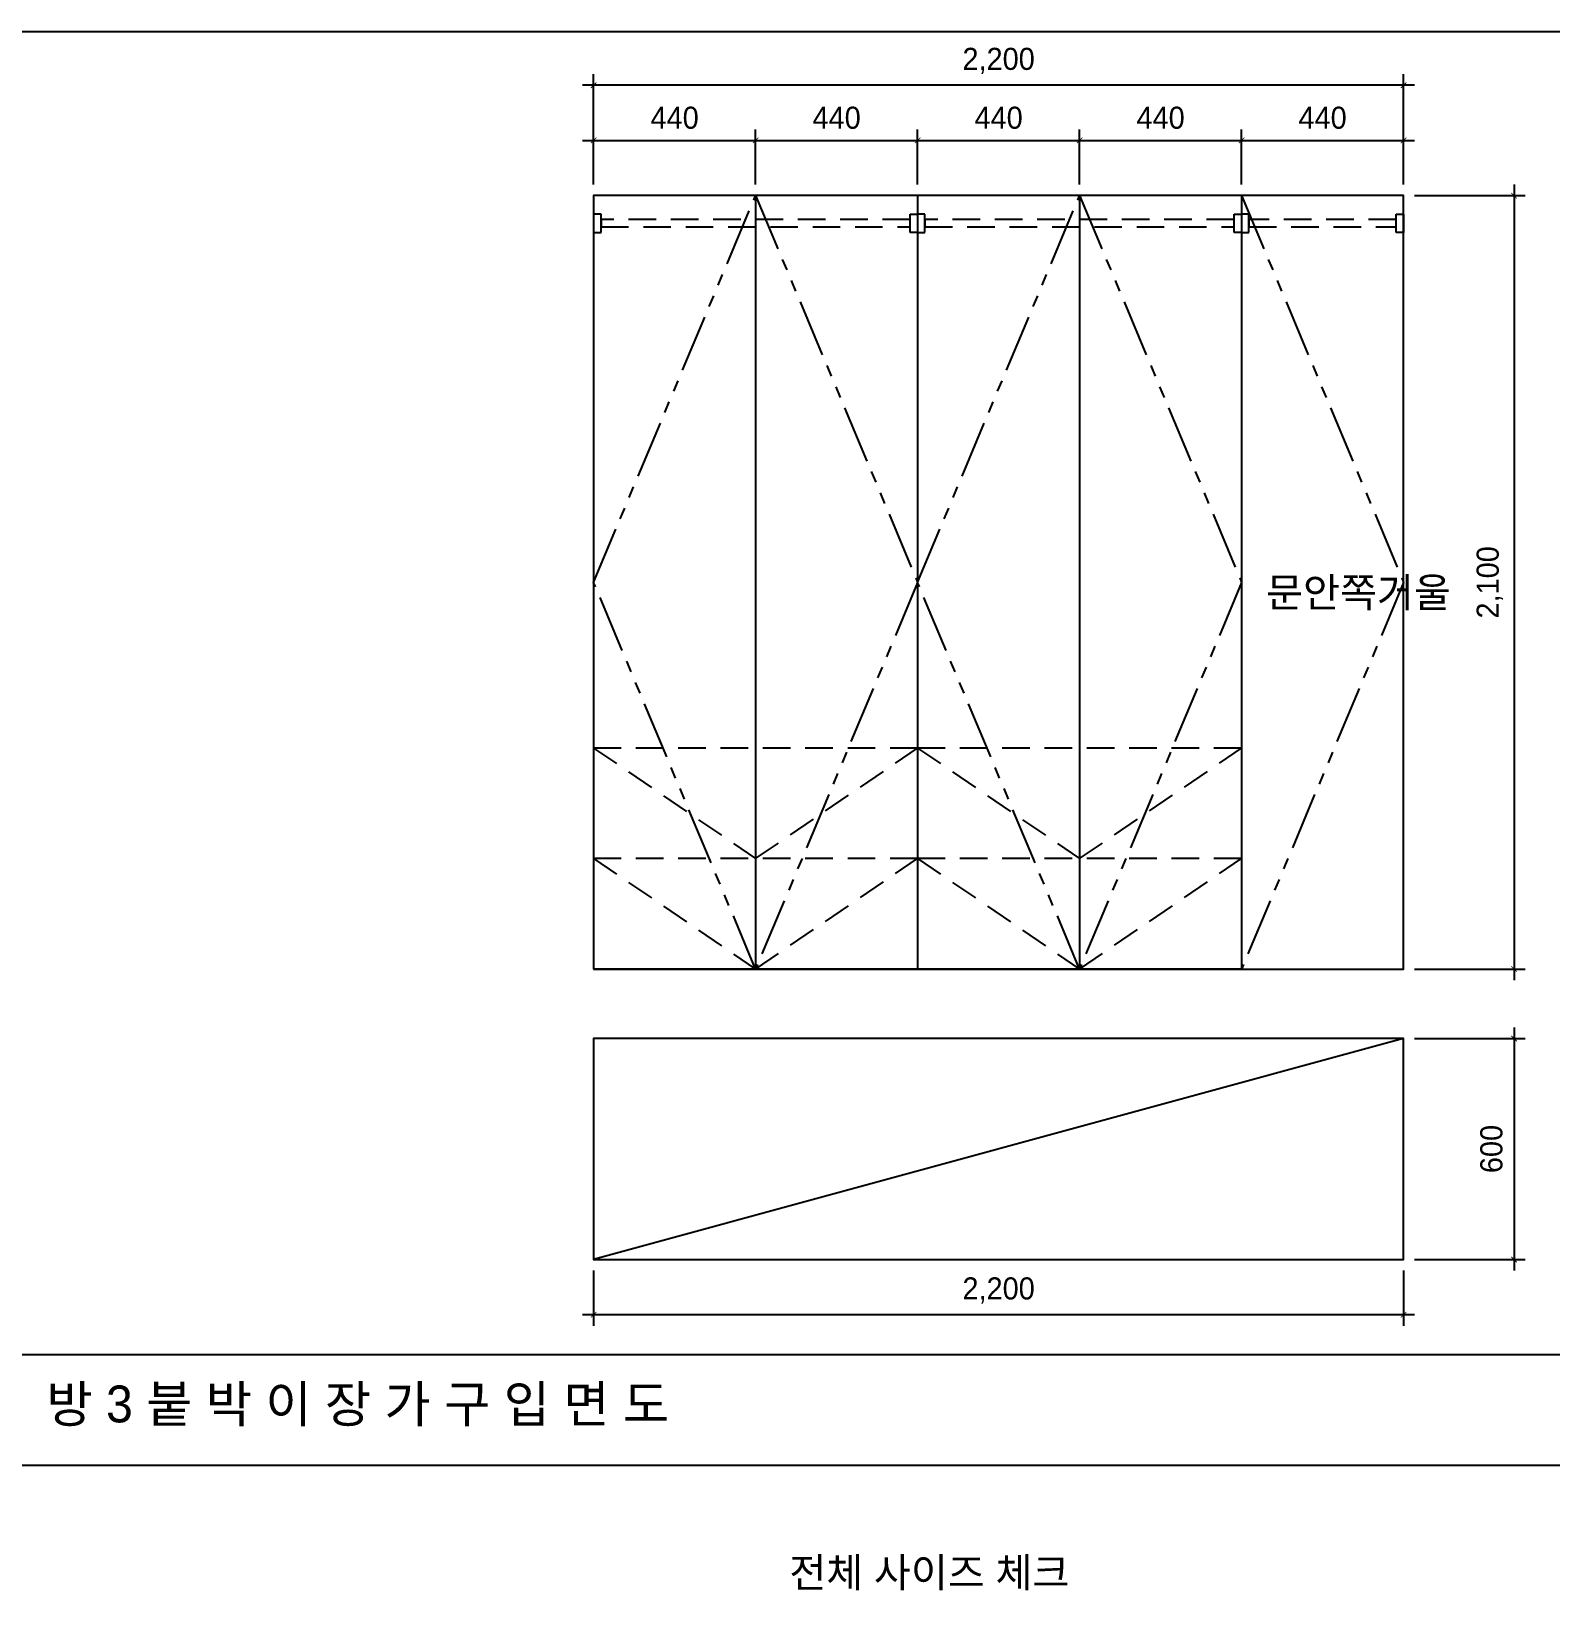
# Model space of a CAD drawing. Header units: inches. Extents: x 4138 to 127072, y -26315 to 43858.
# Drawn here: x 113344 to 117469, y 18642 to 22924 of the extents above; entities that cross this region are included whole.
import ezdxf
from ezdxf.enums import TextEntityAlignment as Align

# ---------------------------------------------------------------- set-up
doc = ezdxf.new("R2010")
doc.units = ezdxf.units.IN
doc.header["$LTSCALE"] = 50
doc.header["$MEASUREMENT"] = 0
doc.linetypes.add('HID', pattern=[2.3, 1.5, -0.8])
doc.linetypes.add('PHANTOM2', pattern=[1.25, 0.625, -0.125, 0.125, -0.125, 0.125, -0.125])
for name, color, linetype in [('0-ELC TEXT', 7, 'Continuous'), ('0-SHEET', 7, 'Continuous'), ('04_FUR', 6, 'Continuous'), ('06-FUR', 6, 'Continuous'), ('06-LIGHT', 4, 'Continuous'), ('07-DIM WAL', 5, 'Continuous'), ('F-SYM', 7, 'Continuous'), ('FORM(YOURNAME)-11', 1, 'Continuous')]:
    doc.layers.add(name, color=color, linetype=linetype)
doc.styles.add('HY 울릉도 L', font='')
doc.styles.add('YOURNAME', font='HY울릉도M.TTF')
doc.styles.add('코레일둥고', font='Korail_Round_Gothic_Medium.ttf')
doc.styles.get('HY 울릉도 L').set_extended_font_data('HY울릉도L')
doc.dimstyles.new('30', dxfattribs={"dimscale": 30, "dimtxt": 2, "dimasz": 1, "dimexe": 1, "dimexo": 1, "dimgap": 1, "dimtad": 1, "dimdec": 0, "dimrnd": 0.05, "dimdsep": 46, "dimlunit": 6, "dimtxsty": 'HY 울릉도 L', "dimblk": 'ARCHTICK', "dimcen": 2.5, "dimdle": 1, "dimclrd": 133, "dimclre": 133, "dimclrt": 30, "dimadec": 0, "dimazin": 0, "dimtfac": 1, "dimtdec": 0, "dimtix": 1, "dimtmove": 2, "dimatfit": 3, "dimldrblk": 'ARCHTICK', "dimfxl": 1, "dimlwd": -1, "dimlwe": -1, "dimarcsym": 0})

# ---------------------------------------------------------------- blocks, each defined once
blk = doc.blocks.new('FORM-PLAN')
at = {"layer": 'Defpoints', "color": 158}
blk.add_lwpolyline([(-69444, 53115), (-64, 53115), (-64, 1215), (-69444, 1215)], close=True, dxfattribs=at)
at = {"layer": 'FORM(YOURNAME)-11', "color": 3, "style": 'YOURNAME'}
for tag, height, p in [('1', 450, (9905, 18188)), ('2', 450, (9905, 17544)), ('3', 450, (9905, 16257)), ('4', 450, (9905, 14326)), ('5', 515, (9905, 12009)), ('6', 515, (9905, 9757)), ('7', 515, (9905, 7504)), ('8', 515, (9905, 5252)), ('9', 515, (9905, 2999)), ('10', 515, (5655, 811)), ('11', 515, (9905, 747)), ('12', 515, (5655, -1441)), ('13', 515, (9905, -1441))]:
    blk.add_attdef(tag, text='', height=height, dxfattribs=at).set_placement(p, align=Align.MIDDLE_RIGHT)
blk = doc.blocks.new('_ARCHTICK')
at = {"color": 0, "linetype": 'ByBlock', "const_width": 0.075}
blk.add_lwpolyline([(-0.25, -0.25), (0.25, 0.25)], dxfattribs=at)
blk = doc.blocks.new('*D409')
at = {"layer": '07-DIM WAL', "color": 133, "transparency": 16777216}
for p, q in [((114870.4, 22508.3), (114870.4, 22658.3)), ((115310.4, 22508.3), (115310.4, 22658.3)), ((114840.4, 22628.3), (115340.4, 22628.3))]:
    blk.add_line(p, q, dxfattribs=at)
at = {"layer": 'Defpoints', "color": 0, "transparency": 16777216}
for p in [(115310.4, 22628.3), (114870.4, 22478.3), (115310.4, 22478.3)]:
    blk.add_point(p, dxfattribs=at)
at = {"layer": '07-DIM WAL', "color": 133, "transparency": 16777216, "xscale": 30, "yscale": 30, "zscale": 30, "rotation": 180}
blk.add_blockref('_ARCHTICK', (114870.4, 22628.3), dxfattribs=at)
at = {"layer": '07-DIM WAL', "color": 133, "transparency": 16777216, "xscale": 30, "yscale": 30, "zscale": 30}
blk.add_blockref('_ARCHTICK', (115310.4, 22628.3), dxfattribs=at)
at = {"layer": '07-DIM WAL', "color": 30, "transparency": 16777216, "insert": (115090.4, 22689.5), "char_height": 60, "attachment_point": 5, "style": 'HY 울릉도 L'}
blk.add_mtext('440', dxfattribs=at)
blk = doc.blocks.new('*D410')
at = {"layer": '07-DIM WAL', "color": 133, "transparency": 16777216}
for p, q in [((115310.4, 22508.3), (115310.4, 22658.3)), ((115750.4, 22508.3), (115750.4, 22658.3)), ((115280.4, 22628.3), (115780.4, 22628.3))]:
    blk.add_line(p, q, dxfattribs=at)
at = {"layer": 'Defpoints', "color": 0, "transparency": 16777216}
for p in [(115750.4, 22628.3), (115310.4, 22478.3), (115750.4, 22478.3)]:
    blk.add_point(p, dxfattribs=at)
at = {"layer": '07-DIM WAL', "color": 133, "transparency": 16777216, "xscale": 30, "yscale": 30, "zscale": 30, "rotation": 180}
blk.add_blockref('_ARCHTICK', (115310.4, 22628.3), dxfattribs=at)
at = {"layer": '07-DIM WAL', "color": 133, "transparency": 16777216, "xscale": 30, "yscale": 30, "zscale": 30}
blk.add_blockref('_ARCHTICK', (115750.4, 22628.3), dxfattribs=at)
at = {"layer": '07-DIM WAL', "color": 30, "transparency": 16777216, "insert": (115530.4, 22689.5), "char_height": 60, "attachment_point": 5, "style": 'HY 울릉도 L'}
blk.add_mtext('440', dxfattribs=at)
blk = doc.blocks.new('*D411')
at = {"layer": '07-DIM WAL', "color": 133, "transparency": 16777216}
for p, q in [((115750.4, 22508.3), (115750.4, 22658.3)), ((116190.4, 22508.3), (116190.4, 22658.3)), ((115720.4, 22628.3), (116220.4, 22628.3))]:
    blk.add_line(p, q, dxfattribs=at)
at = {"layer": 'Defpoints', "color": 0, "transparency": 16777216}
for p in [(116190.4, 22628.3), (115750.4, 22478.3), (116190.4, 22478.3)]:
    blk.add_point(p, dxfattribs=at)
at = {"layer": '07-DIM WAL', "color": 133, "transparency": 16777216, "xscale": 30, "yscale": 30, "zscale": 30, "rotation": 180}
blk.add_blockref('_ARCHTICK', (115750.4, 22628.3), dxfattribs=at)
at = {"layer": '07-DIM WAL', "color": 133, "transparency": 16777216, "xscale": 30, "yscale": 30, "zscale": 30}
blk.add_blockref('_ARCHTICK', (116190.4, 22628.3), dxfattribs=at)
at = {"layer": '07-DIM WAL', "color": 30, "transparency": 16777216, "insert": (115970.4, 22689.5), "char_height": 60, "attachment_point": 5, "style": 'HY 울릉도 L'}
blk.add_mtext('440', dxfattribs=at)
blk = doc.blocks.new('*D412')
at = {"layer": '07-DIM WAL', "color": 133, "transparency": 16777216}
for p, q in [((116190.4, 22508.3), (116190.4, 22658.3)), ((116630.4, 22508.3), (116630.4, 22658.3)), ((116160.4, 22628.3), (116660.4, 22628.3))]:
    blk.add_line(p, q, dxfattribs=at)
at = {"layer": 'Defpoints', "color": 0, "transparency": 16777216}
for p in [(116630.4, 22628.3), (116190.4, 22478.3), (116630.4, 22478.3)]:
    blk.add_point(p, dxfattribs=at)
at = {"layer": '07-DIM WAL', "color": 133, "transparency": 16777216, "xscale": 30, "yscale": 30, "zscale": 30, "rotation": 180}
blk.add_blockref('_ARCHTICK', (116190.4, 22628.3), dxfattribs=at)
at = {"layer": '07-DIM WAL', "color": 133, "transparency": 16777216, "xscale": 30, "yscale": 30, "zscale": 30}
blk.add_blockref('_ARCHTICK', (116630.4, 22628.3), dxfattribs=at)
at = {"layer": '07-DIM WAL', "color": 30, "transparency": 16777216, "insert": (116410.4, 22689.5), "char_height": 60, "attachment_point": 5, "style": 'HY 울릉도 L'}
blk.add_mtext('440', dxfattribs=at)
blk = doc.blocks.new('*D413')
at = {"layer": '07-DIM WAL', "color": 133, "transparency": 16777216}
for p, q in [((116630.4, 22508.3), (116630.4, 22658.3)), ((117070.4, 22508.3), (117070.4, 22658.3)), ((116600.4, 22628.3), (117100.4, 22628.3))]:
    blk.add_line(p, q, dxfattribs=at)
at = {"layer": 'Defpoints', "color": 0, "transparency": 16777216}
for p in [(117070.4, 22628.3), (116630.4, 22478.3), (117070.4, 22478.3)]:
    blk.add_point(p, dxfattribs=at)
at = {"layer": '07-DIM WAL', "color": 133, "transparency": 16777216, "xscale": 30, "yscale": 30, "zscale": 30, "rotation": 180}
blk.add_blockref('_ARCHTICK', (116630.4, 22628.3), dxfattribs=at)
at = {"layer": '07-DIM WAL', "color": 133, "transparency": 16777216, "xscale": 30, "yscale": 30, "zscale": 30}
blk.add_blockref('_ARCHTICK', (117070.4, 22628.3), dxfattribs=at)
at = {"layer": '07-DIM WAL', "color": 30, "transparency": 16777216, "insert": (116850.4, 22689.5), "char_height": 60, "attachment_point": 5, "style": 'HY 울릉도 L'}
blk.add_mtext('440', dxfattribs=at)
blk = doc.blocks.new('*D414')
at = {"layer": '07-DIM WAL', "color": 133, "transparency": 16777216}
for p, q in [((114870.4, 22508.3), (114870.4, 22808.3)), ((117070.4, 22508.3), (117070.4, 22808.3)), ((117100.4, 22778.3), (114840.4, 22778.3))]:
    blk.add_line(p, q, dxfattribs=at)
at = {"layer": 'Defpoints', "color": 0, "transparency": 16777216}
for p in [(114870.4, 22778.3), (114870.4, 22478.3), (117070.4, 22478.3)]:
    blk.add_point(p, dxfattribs=at)
at = {"layer": '07-DIM WAL', "color": 133, "transparency": 16777216, "xscale": 30, "yscale": 30, "zscale": 30, "rotation": 180}
blk.add_blockref('_ARCHTICK', (114870.4, 22778.3), dxfattribs=at)
at = {"layer": '07-DIM WAL', "color": 133, "transparency": 16777216, "xscale": 30, "yscale": 30, "zscale": 30}
blk.add_blockref('_ARCHTICK', (117070.4, 22778.3), dxfattribs=at)
at = {"layer": '07-DIM WAL', "color": 30, "transparency": 16777216, "insert": (115970.4, 22844.2), "char_height": 60, "attachment_point": 5, "style": 'HY 울릉도 L'}
blk.add_mtext('2,200', dxfattribs=at)
blk = doc.blocks.new('*D415')
at = {"layer": '07-DIM WAL', "color": 133, "transparency": 16777216}
for p, q in [((117370.4, 22508.3), (117370.4, 20348.3)), ((117100.4, 22478.3), (117400.4, 22478.3)), ((117100.4, 20378.3), (117400.4, 20378.3))]:
    blk.add_line(p, q, dxfattribs=at)
at = {"layer": 'Defpoints', "color": 0, "transparency": 16777216}
for p in [(117070.4, 22478.3), (117070.4, 20378.3), (117370.4, 20378.3)]:
    blk.add_point(p, dxfattribs=at)
at = {"layer": '07-DIM WAL', "color": 133, "transparency": 16777216, "xscale": 30, "yscale": 30, "zscale": 30}
for p, rotation in [((117370.4, 22478.3), 90), ((117370.4, 20378.3), 270)]:
    blk.add_blockref('_ARCHTICK', p, dxfattribs=dict(at, rotation=rotation))
at = {"layer": '07-DIM WAL', "color": 30, "transparency": 16777216, "insert": (117304.4, 21428.3), "char_height": 60, "attachment_point": 5, "rotation": 90, "style": 'HY 울릉도 L'}
blk.add_mtext('2,100', dxfattribs=at)
blk = doc.blocks.new('*D416')
at = {"layer": '07-DIM WAL', "color": 133, "transparency": 16777216}
for p, q in [((117370.4, 20219.7), (117370.4, 19559.7)), ((117100.4, 20189.7), (117400.4, 20189.7)), ((117100.4, 19589.7), (117400.4, 19589.7))]:
    blk.add_line(p, q, dxfattribs=at)
at = {"layer": 'Defpoints', "color": 0, "transparency": 16777216}
for p in [(117070.4, 20189.7), (117070.4, 19589.7), (117370.4, 19589.7)]:
    blk.add_point(p, dxfattribs=at)
at = {"layer": '07-DIM WAL', "color": 133, "transparency": 16777216, "xscale": 30, "yscale": 30, "zscale": 30}
for p, rotation in [((117370.4, 20189.7), 90), ((117370.4, 19589.7), 270)]:
    blk.add_blockref('_ARCHTICK', p, dxfattribs=dict(at, rotation=rotation))
at = {"layer": '07-DIM WAL', "color": 30, "transparency": 16777216, "insert": (117309.1, 19889.7), "char_height": 60, "attachment_point": 5, "rotation": 90, "style": 'HY 울릉도 L'}
blk.add_mtext('600', dxfattribs=at)
blk = doc.blocks.new('*D417')
at = {"layer": '07-DIM WAL', "color": 133, "transparency": 16777216}
for p, q in [((114870.4, 19559.7), (114870.4, 19409.7)), ((117070.4, 19559.7), (117070.4, 19409.7)), ((117100.4, 19439.7), (114840.4, 19439.7))]:
    blk.add_line(p, q, dxfattribs=at)
at = {"layer": 'Defpoints', "color": 0, "transparency": 16777216}
for p in [(114870.4, 19589.7), (117070.4, 19589.7), (114870.4, 19439.7)]:
    blk.add_point(p, dxfattribs=at)
at = {"layer": '07-DIM WAL', "color": 133, "transparency": 16777216, "xscale": 30, "yscale": 30, "zscale": 30, "rotation": 180}
blk.add_blockref('_ARCHTICK', (114870.4, 19439.7), dxfattribs=at)
at = {"layer": '07-DIM WAL', "color": 133, "transparency": 16777216, "xscale": 30, "yscale": 30, "zscale": 30}
blk.add_blockref('_ARCHTICK', (117070.4, 19439.7), dxfattribs=at)
at = {"layer": '07-DIM WAL', "color": 30, "transparency": 16777216, "insert": (115970.4, 19505.6), "char_height": 60, "attachment_point": 5, "style": 'HY 울릉도 L'}
blk.add_mtext('2,200', dxfattribs=at)

msp = doc.modelspace()

# ---------------------------------------------------------------- linework, layer by layer
at = {"layer": '0-SHEET'}
for p, q in [((108088.4, 19331.5), (118495.4, 19331.5)), ((108088.4, 19031.5), (118495.4, 19031.5))]:
    msp.add_line(p, q, dxfattribs=at)
at = {"layer": '04_FUR'}
for p, q in [((115310.4, 22478.3), (115310.4, 20378.3)), ((115750.4, 22478.3), (115750.4, 20378.3)), ((116190.4, 22478.3), (116190.4, 20378.3)), ((116630.4, 22478.3), (116630.4, 20378.3))]:
    msp.add_line(p, q, dxfattribs=at)
msp.add_lwpolyline([(114870.4, 20378.3), (117070.4, 20378.3), (117070.4, 22478.3), (114870.4, 22478.3)], close=True, dxfattribs=at)
msp.add_lwpolyline([(117070.4, 20189.7), (114870.4, 20189.7), (114870.4, 19589.7), (117070.4, 19589.7), (117070.4, 20189.7), (114870.4, 19589.7)], dxfattribs=at)
at = {"layer": '06-FUR', "color": 8, "linetype": 'HID'}
for p, q in [((115750.4, 20978.3), (114870.4, 20978.3)), ((116630.4, 20978.3), (115750.4, 20978.3)), ((115750.4, 20678.3), (114870.4, 20678.3)), ((116630.4, 20678.3), (115750.4, 20678.3))]:
    msp.add_line(p, q, dxfattribs=at)
at = {"layer": '06-FUR'}
msp.add_line((116630.4, 20378.3), (114870.4, 20378.3), dxfattribs=at)
at = {"layer": '06-FUR', "color": 8, "linetype": 'HID'}
for points in [[(114870.4, 22378.3), (114890.4, 22378.3), (114890.4, 22428.3), (114870.4, 22428.3)], [(115730.4, 22413.3), (114890.4, 22413.3), (114890.4, 22393.3), (115730.4, 22393.3)], [(115750.4, 22378.3), (115730.4, 22378.3), (115730.4, 22428.3), (115750.4, 22428.3)], [(115750.4, 22378.3), (115770.4, 22378.3), (115770.4, 22428.3), (115750.4, 22428.3)], [(116610.4, 22413.3), (115770.4, 22413.3), (115770.4, 22393.3), (116610.4, 22393.3)], [(116630.4, 22378.3), (116610.4, 22378.3), (116610.4, 22428.3), (116630.4, 22428.3)], [(116630.4, 22378.3), (116650.4, 22378.3), (116650.4, 22428.3), (116630.4, 22428.3)], [(117050.4, 22413.3), (116650.4, 22413.3), (116650.4, 22393.3), (117050.4, 22393.3)], [(117070.4, 22378.3), (117050.4, 22378.3), (117050.4, 22428.3), (117070.4, 22428.3)]]:
    msp.add_lwpolyline(points, close=True, dxfattribs=at)
for points in [[(114870.4, 20978.3), (115310.4, 20678.3), (115750.4, 20978.3)], [(115750.4, 20978.3), (116190.4, 20678.3), (116630.4, 20978.3)], [(114870.4, 20678.3), (115310.4, 20378.3), (115750.4, 20678.3)], [(115750.4, 20678.3), (116190.4, 20378.3), (116630.4, 20678.3)]]:
    msp.add_lwpolyline(points, dxfattribs=at)
at = {"layer": '06-LIGHT', "color": 1, "linetype": 'PHANTOM2', "ltscale": 5}
for points in [[(115310.4, 20378.3), (114870.4, 21428.3), (115310.4, 22478.3), (115750.4, 21428.3), (115310.4, 20378.3)], [(116190.4, 20378.3), (115750.4, 21428.3), (116190.4, 22478.3), (116630.4, 21428.3), (116190.4, 20378.3)], [(116630.4, 22478.3), (117070.4, 21428.3), (116630.4, 20378.3)]]:
    msp.add_lwpolyline(points, dxfattribs=at)

# ---------------------------------------------------------------- block references
at = {"layer": 'F-SYM', "xscale": 0.15, "yscale": 0.15, "zscale": 0.15}
msp.add_blockref('FORM-PLAN', (118505, 14956.7), dxfattribs=at)

# ---------------------------------------------------------------- texts
at = {"layer": '0-ELC TEXT', "style": '코레일둥고'}
for s, height, p in [('문안쪽거울', 80, (116696.9, 21361.1)), ('방 3 붙 박 이 장 가 구 입 면 도', 100, (113384.1, 19147.4)), ('전체 사이즈 체크', 80, (115401.9, 18699.6))]:
    msp.add_text(s, height=height, dxfattribs=at).set_placement(p)

# ---------------------------------------------------------------- dimensions: what is measured, and where the dimension line sits
at = {"layer": '07-DIM WAL'}
for base, p1, p2, picture, middle in [((114870.4, 22778.3), (117070.4, 22478.3), (114870.4, 22478.3), '*D414', (115970.4, 22844.2)), ((115310.4, 22628.3), (114870.4, 22478.3), (115310.4, 22478.3), '*D409', (115090.4, 22689.5)), ((115750.4, 22628.3), (115310.4, 22478.3), (115750.4, 22478.3), '*D410', (115530.4, 22689.5)), ((116190.4, 22628.3), (115750.4, 22478.3), (116190.4, 22478.3), '*D411', (115970.4, 22689.5)), ((116630.4, 22628.3), (116190.4, 22478.3), (116630.4, 22478.3), '*D412', (116410.4, 22689.5)), ((117070.4, 22628.3), (116630.4, 22478.3), (117070.4, 22478.3), '*D413', (116850.4, 22689.5)), ((114870.4, 19439.7), (117070.4, 19589.7), (114870.4, 19589.7), '*D417', (115970.4, 19505.6))]:
    dim = msp.add_linear_dim(base=base, p1=p1, p2=p2, dimstyle='30', dxfattribs=at)
    dim.commit()
    dim.dimension.update_dxf_attribs({"geometry": picture, "text_midpoint": middle})
for base, p1, p2, picture, middle in [((117370.4, 20378.3), (117070.4, 22478.3), (117070.4, 20378.3), '*D415', (117304.4, 21428.3)), ((117370.4, 19589.7), (117070.4, 20189.7), (117070.4, 19589.7), '*D416', (117309.1, 19889.7))]:
    dim = msp.add_linear_dim(base=base, p1=p1, p2=p2, angle=90, dimstyle='30', dxfattribs=at)
    dim.commit()
    dim.dimension.update_dxf_attribs({"geometry": picture, "text_midpoint": middle})

doc.saveas('drawing.dxf')
